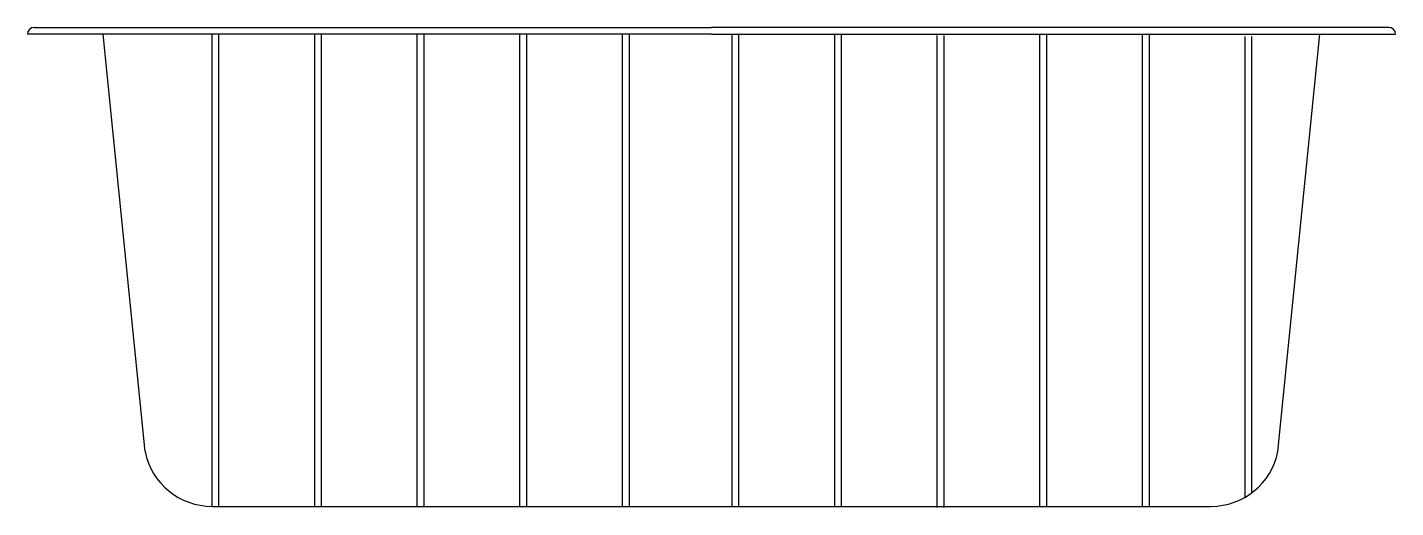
# Model space of a CAD drawing. Extents: x -1182.45 to -1178.45, y 259.79 to 261.19.
import ezdxf

# ---------------------------------------------------------------- set-up
doc = ezdxf.new("R2010")
doc.units = 0
doc.header["$LTSCALE"] = 10
doc.header["$MEASUREMENT"] = 0
doc.layers.add('Piscinas_Fibratec', color=4, linetype='CONTINUOUS')

msp = doc.modelspace()

# ---------------------------------------------------------------- linework, layer by layer
at = {"layer": 'Piscinas_Fibratec', "color": 2}
for p, q in [((-1180.4543, 261.1734), (-1182.4543, 261.1734)), ((-1182.4343, 261.1934), (-1182.2343, 261.1934)), ((-1182.2343, 261.1934), (-1180.4543, 261.1934)), ((-1178.6743, 261.1934), (-1180.4543, 261.1934)), ((-1180.4543, 261.1734), (-1178.4543, 261.1734)), ((-1178.4743, 261.1934), (-1178.6743, 261.1934))]:
    msp.add_line(p, q, dxfattribs=at)
at = {"layer": 'Piscinas_Fibratec'}
for p, q in [((-1182.1103, 259.9537), (-1182.2323, 261.1734)), ((-1178.7983, 259.9537), (-1178.6763, 261.1734)), ((-1181.9143, 259.7934), (-1179.0143, 259.7934)), ((-1179.0143, 259.7934), (-1178.9943, 259.7934))]:
    msp.add_line(p, q, dxfattribs=at)
at = {"layer": 'Piscinas_Fibratec', "color": 1}
for p, q in [((-1181.9143, 259.7934), (-1181.9143, 261.1734)), ((-1181.8943, 259.7934), (-1181.8943, 261.1734)), ((-1181.6143, 259.7934), (-1181.6143, 261.1734)), ((-1181.5943, 259.7934), (-1181.5943, 261.1734)), ((-1181.3143, 259.7934), (-1181.3143, 261.1734)), ((-1181.2943, 259.7934), (-1181.2943, 261.1734)), ((-1181.0143, 259.7934), (-1181.0143, 261.1734)), ((-1180.9943, 259.7934), (-1180.9943, 261.1734)), ((-1180.7143, 259.7934), (-1180.7143, 261.1734)), ((-1180.6943, 259.7934), (-1180.6943, 261.1734)), ((-1180.3942, 259.7945), (-1180.3942, 261.1745)), ((-1180.3742, 259.7945), (-1180.3742, 261.1745)), ((-1180.0942, 259.7929), (-1180.0942, 261.1729)), ((-1180.0742, 259.7929), (-1180.0742, 261.1729)), ((-1179.7942, 259.7897), (-1179.7942, 261.1697)), ((-1179.7742, 259.7897), (-1179.7742, 261.1697)), ((-1179.4942, 259.7945), (-1179.4942, 261.1745)), ((-1179.4742, 259.7945), (-1179.4742, 261.1745)), ((-1179.1942, 259.7945), (-1179.1942, 261.1745)), ((-1179.1742, 259.7945), (-1179.1742, 261.1745)), ((-1178.8944, 259.8201), (-1178.8944, 261.1664)), ((-1178.8744, 259.8333), (-1178.8744, 261.1664))]:
    msp.add_line(p, q, dxfattribs=at)
at = {"layer": 'Piscinas_Fibratec', "color": 2}
for centre, start, end in [((-1182.4343, 261.1734), 90, 180), ((-1178.4743, 261.1734), 0, 90)]:
    msp.add_arc(centre, 0.02, start, end, dxfattribs=at)
at = {"layer": 'Piscinas_Fibratec'}
for centre, start, end in [((-1181.9143, 259.9934), 191.4572, 270), ((-1178.9943, 259.9934), 270, 348.5428)]:
    msp.add_arc(centre, 0.2, start, end, dxfattribs=at)

doc.saveas('drawing.dxf')
